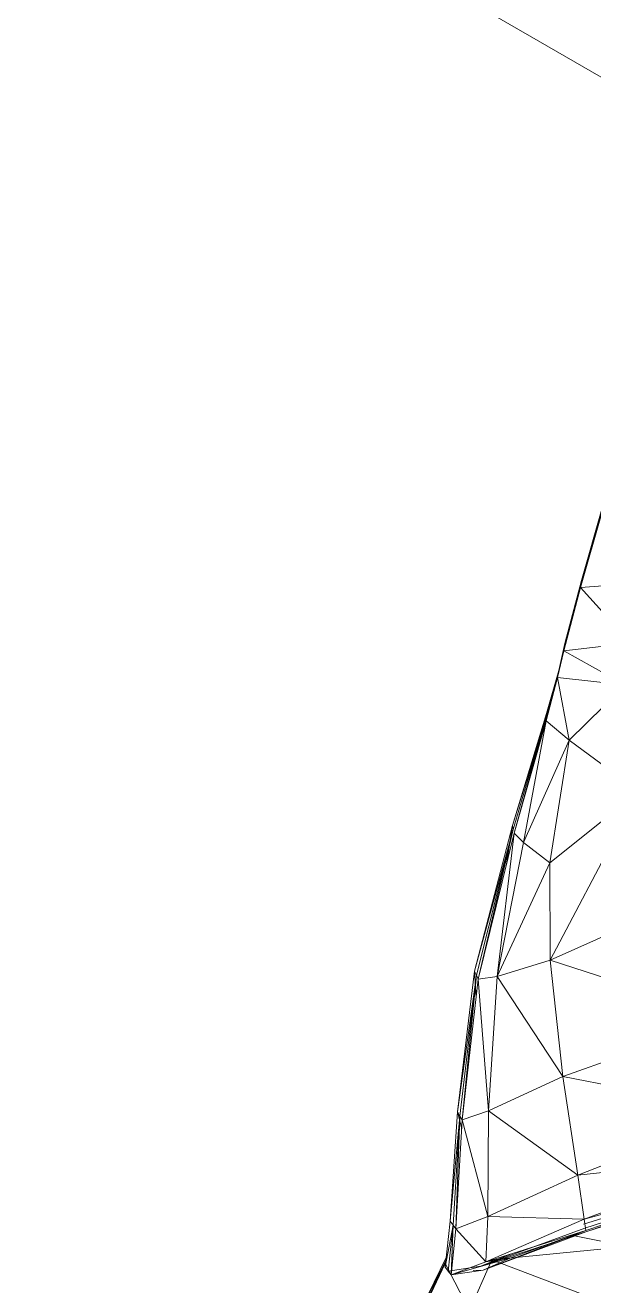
# Model space of a CAD drawing. Header units: millimetres. Extents: x -8546 to 211781, y -3000 to 31870.
# Drawn here: x -4910.2 to -4860.5, y 3023.5 to 3133.8 of the extents above; entities that cross this region are included whole.
import ezdxf

# ---------------------------------------------------------------- set-up
doc = ezdxf.new("R2010")
doc.units = ezdxf.units.MM
for name, color, linetype, lineweight in [('A-WALL-PATT', 111, 'Continuous', 25), ('G-IMPT', 8, 'Continuous', 9), ('I-FURN', 30, 'Continuous', 9)]:
    doc.layers.add(name, color=color, linetype=linetype, lineweight=lineweight)

# ---------------------------------------------------------------- blocks, each defined once
blk = doc.blocks.new('Artificial banana plant 1500mm - Family 4__C1-728657-Begane grond')
at = {"layer": 'G-IMPT'}
for p, q in [((-446.98, 434.76), (-448.81, 428.32)), ((-446.98, 434.76), (-448.81, 428.32)), ((-448.9, 427.69), (-447.07, 434.13)), ((-448.9, 427.69), (-447.07, 434.13)), ((-448.85, 427.99), (-447.02, 434.44)), ((-447.02, 434.44), (-448.85, 427.99)), ((-447.02, 434.44), (-448.81, 428.32)), ((-447.02, 434.44), (-448.81, 428.32)), ((-450.3, 422.47), (-448.85, 427.99)), ((-448.85, 427.99), (-450.3, 422.47)), ((-448.81, 428.32), (-450.25, 422.8)), ((-448.81, 428.32), (-450.25, 422.8)), ((-448.85, 427.99), (-450.25, 422.8)), ((-448.85, 427.99), (-450.25, 422.8)), ((-448.9, 427.69), (-444.67, 428.02)), ((-448.9, 427.69), (-444.67, 428.02)), ((-450.34, 422.17), (-448.9, 427.69)), ((-450.34, 422.17), (-448.9, 427.69)), ((-448.9, 427.69), (-444.51, 422.85)), ((-448.9, 427.69), (-444.51, 422.85)), ((-450.85, 420.13), (-450.3, 422.47)), ((-450.3, 422.47), (-450.85, 420.13)), ((-450.25, 422.8), (-450.8, 420.45)), ((-450.25, 422.8), (-450.8, 420.45)), ((-450.3, 422.47), (-450.8, 420.45)), ((-450.3, 422.47), (-450.8, 420.45)), ((-450.34, 422.17), (-444.51, 422.85)), ((-450.34, 422.17), (-444.51, 422.85)), ((-450.9, 419.83), (-450.34, 422.17)), ((-450.9, 419.83), (-450.34, 422.17)), ((-450.34, 422.17), (-445, 419.17)), ((-450.34, 422.17), (-445, 419.17)), ((-451.88, 416.36), (-450.85, 420.13)), ((-450.85, 420.13), (-451.88, 416.36)), ((-450.8, 420.45), (-451.86, 416.69)), ((-450.8, 420.45), (-451.86, 416.69)), ((-451.89, 416.05), (-450.9, 419.83)), ((-451.89, 416.05), (-450.9, 419.83)), ((-450.94, 419.83), (-451.86, 416.69)), ((-450.94, 419.83), (-451.86, 416.69)), ((-450.9, 419.83), (-449.88, 414.35)), ((-450.9, 419.83), (-449.88, 414.35)), ((-450.9, 419.83), (-445, 419.17)), ((-450.9, 419.83), (-445, 419.17)), ((-449.88, 414.35), (-445, 419.17)), ((-449.88, 414.35), (-445, 419.17)), ((-451.86, 416.69), (-454.85, 406.88)), ((-451.86, 416.69), (-454.85, 406.88)), ((-451.88, 416.36), (-454.85, 406.88)), ((-451.88, 416.36), (-454.85, 406.88)), ((-454.77, 406.54), (-451.88, 416.36)), ((-451.88, 416.36), (-454.77, 406.54)), ((-454.69, 406.22), (-451.88, 416.36)), ((-454.69, 406.22), (-451.88, 416.36)), ((-454.69, 406.22), (-451.89, 416.05)), ((-454.69, 406.22), (-451.89, 416.05)), ((-451.89, 416.05), (-453.87, 405.41)), ((-451.89, 416.05), (-453.87, 405.41)), ((-451.86, 416.69), (-452.4, 414.26)), ((-451.86, 416.69), (-452.4, 414.26)), ((-451.89, 416.05), (-449.88, 414.35)), ((-451.89, 416.05), (-449.88, 414.35)), ((-453.87, 405.41), (-449.88, 414.35)), ((-453.87, 405.41), (-449.88, 414.35)), ((-449.88, 414.35), (-451.57, 403.63)), ((-449.88, 414.35), (-451.57, 403.63)), ((-449.88, 414.35), (-443.81, 409.84)), ((-449.88, 414.35), (-443.81, 409.84)), ((-451.57, 403.63), (-443.81, 409.84)), ((-451.57, 403.63), (-443.81, 409.84)), ((-451.53, 395.1), (-443.81, 409.84)), ((-451.53, 395.1), (-443.81, 409.84)), ((-454.85, 406.88), (-458.16, 394.14)), ((-454.85, 406.88), (-458.16, 394.14)), ((-454.85, 406.88), (-455.36, 403.49)), ((-454.85, 406.88), (-455.36, 403.49)), ((-454.85, 406.88), (-454.77, 406.54)), ((-454.85, 406.88), (-454.77, 406.54)), ((-454.77, 406.54), (-458.16, 394.14)), ((-454.77, 406.54), (-458.16, 394.14)), ((-457.99, 393.78), (-454.77, 406.54)), ((-454.77, 406.54), (-457.99, 393.78)), ((-457.83, 393.44), (-454.77, 406.54)), ((-457.83, 393.44), (-454.77, 406.54)), ((-457.83, 393.44), (-454.69, 406.22)), ((-457.83, 393.44), (-454.69, 406.22)), ((-454.69, 406.22), (-456.18, 393.69)), ((-454.69, 406.22), (-456.18, 393.69)), ((-454.69, 406.22), (-453.87, 405.41)), ((-454.69, 406.22), (-453.87, 405.41)), ((-456.18, 393.69), (-453.87, 405.41)), ((-456.18, 393.69), (-453.87, 405.41)), ((-453.87, 405.41), (-451.57, 403.63)), ((-453.87, 405.41), (-451.57, 403.63)), ((-456.18, 393.69), (-451.57, 403.63)), ((-456.18, 393.69), (-451.57, 403.63)), ((-451.53, 395.1), (-451.57, 403.63)), ((-451.53, 395.1), (-451.57, 403.63)), ((-451.53, 395.1), (-440.08, 400.24)), ((-451.53, 395.1), (-440.08, 400.24)), ((-456.18, 393.69), (-451.53, 395.1)), ((-456.18, 393.69), (-451.53, 395.1)), ((-450.44, 384.93), (-451.53, 395.1)), ((-450.44, 384.93), (-451.53, 395.1)), ((-451.53, 395.1), (-436.01, 390.07)), ((-451.53, 395.1), (-436.01, 390.07)), ((-458.16, 394.14), (-459.64, 381.84)), ((-458.16, 394.14), (-459.64, 381.84)), ((-457.99, 393.78), (-459.64, 381.84)), ((-457.99, 393.78), (-459.64, 381.84)), ((-459.43, 381.47), (-457.99, 393.78)), ((-457.99, 393.78), (-459.43, 381.47)), ((-459.23, 381.13), (-457.99, 393.78)), ((-459.23, 381.13), (-457.99, 393.78)), ((-458.16, 394.14), (-457.99, 393.78)), ((-458.16, 394.14), (-457.99, 393.78)), ((-458.16, 394.14), (-458.02, 391.77)), ((-458.16, 394.14), (-458.02, 391.77)), ((-457.99, 393.78), (-457.83, 393.44)), ((-457.99, 393.78), (-457.83, 393.44)), ((-457.83, 393.44), (-456.18, 393.69)), ((-457.83, 393.44), (-456.18, 393.69)), ((-456.94, 381.93), (-456.18, 393.69)), ((-456.94, 381.93), (-456.18, 393.69)), ((-456.18, 393.69), (-450.44, 384.93)), ((-456.18, 393.69), (-450.44, 384.93)), ((-459.23, 381.13), (-457.83, 393.44)), ((-459.23, 381.13), (-457.83, 393.44)), ((-457.83, 393.44), (-456.94, 381.93)), ((-457.83, 393.44), (-456.94, 381.93)), ((-450.44, 384.93), (-436.01, 390.07)), ((-450.44, 384.93), (-436.01, 390.07)), ((-456.94, 381.93), (-450.44, 384.93)), ((-456.94, 381.93), (-450.44, 384.93)), ((-449.13, 376.31), (-450.44, 384.93)), ((-449.13, 376.31), (-450.44, 384.93)), ((-450.44, 384.93), (-434.75, 381.89)), ((-450.44, 384.93), (-434.75, 381.89)), ((-459.64, 381.84), (-460.28, 372.28)), ((-459.64, 381.84), (-460.28, 372.28)), ((-459.64, 381.84), (-459.43, 381.47)), ((-459.64, 381.84), (-459.43, 381.47)), ((-459.64, 381.84), (-459.27, 380.35)), ((-459.64, 381.84), (-459.27, 380.35)), ((-459.23, 381.13), (-456.94, 381.93)), ((-459.23, 381.13), (-456.94, 381.93)), ((-457, 372.67), (-456.94, 381.93)), ((-457, 372.67), (-456.94, 381.93)), ((-456.94, 381.93), (-449.13, 376.31)), ((-456.94, 381.93), (-449.13, 376.31)), ((-449.13, 376.31), (-434.75, 381.89)), ((-449.13, 376.31), (-434.75, 381.89)), ((-459.43, 381.47), (-460.28, 372.28)), ((-459.43, 381.47), (-460.28, 372.28)), ((-460.02, 371.92), (-459.43, 381.47)), ((-459.43, 381.47), (-460.02, 371.92)), ((-459.78, 371.59), (-459.43, 381.47)), ((-459.78, 371.59), (-459.43, 381.47)), ((-459.78, 371.59), (-459.23, 381.13)), ((-459.78, 371.59), (-459.23, 381.13)), ((-459.43, 381.47), (-459.23, 381.13)), ((-459.43, 381.47), (-459.23, 381.13)), ((-459.23, 381.13), (-457, 372.67)), ((-459.23, 381.13), (-457, 372.67)), ((-433.78, 377.92), (-449.13, 376.31)), ((-433.78, 377.92), (-449.13, 376.31)), ((-433.78, 377.92), (-448.56, 372.46)), ((-433.78, 377.92), (-448.56, 372.46)), ((-457, 372.67), (-449.13, 376.31)), ((-457, 372.67), (-449.13, 376.31)), ((-448.56, 372.46), (-449.13, 376.31)), ((-448.56, 372.46), (-449.13, 376.31)), ((-448.63, 372), (-432.83, 376.97)), ((-433.22, 376.57), (-448.56, 372.46)), ((-433.22, 376.57), (-448.56, 372.46)), ((-432.91, 376.63), (-448.52, 371.66)), ((-448.52, 371.66), (-432.91, 376.63)), ((-448.43, 371.34), (-433.22, 376.57)), ((-448.43, 371.34), (-433.22, 376.57)), ((-433.22, 376.57), (-448.43, 371.47)), ((-433.22, 376.57), (-448.43, 371.47)), ((-432.98, 376.32), (-448.43, 371.34)), ((-432.98, 376.32), (-448.43, 371.34)), ((-460.28, 372.28), (-460.74, 368.26)), ((-460.28, 372.28), (-460.74, 368.26)), ((-460.02, 371.92), (-460.74, 368.26)), ((-460.02, 371.92), (-460.74, 368.26)), ((-460.46, 367.91), (-460.02, 371.92)), ((-460.02, 371.92), (-460.46, 367.91)), ((-460.28, 372.28), (-460.02, 371.92)), ((-460.28, 372.28), (-460.02, 371.92)), ((-460.2, 367.58), (-460.02, 371.92)), ((-460.2, 367.58), (-460.02, 371.92)), ((-460.02, 371.92), (-459.78, 371.59)), ((-460.02, 371.92), (-459.78, 371.59)), ((-459.78, 371.59), (-457, 372.67)), ((-459.78, 371.59), (-457, 372.67)), ((-448.52, 371.66), (-457.62, 368.33)), ((-457.62, 368.33), (-448.52, 371.66)), ((-457.16, 368.71), (-457, 372.67)), ((-457.16, 368.71), (-457, 372.67)), ((-457.16, 368.71), (-448.56, 372.46)), ((-457.16, 368.71), (-448.56, 372.46)), ((-457, 372.67), (-448.56, 372.46)), ((-457, 372.67), (-448.56, 372.46)), ((-448.43, 371.47), (-448.56, 372.46)), ((-448.43, 371.47), (-448.56, 372.46)), ((-460.2, 367.58), (-459.78, 371.59)), ((-460.2, 367.58), (-459.78, 371.59)), ((-459.78, 371.59), (-457.16, 368.71)), ((-459.78, 371.59), (-457.16, 368.71)), ((-448.43, 371.34), (-457.62, 368.33)), ((-448.43, 371.34), (-457.62, 368.33)), ((-457.41, 368), (-448.43, 371.47)), ((-457.41, 368), (-448.43, 371.47)), ((-448.43, 371.34), (-457.41, 368)), ((-448.43, 371.34), (-457.41, 368)), ((-448.43, 371.47), (-457.16, 368.71)), ((-448.43, 371.47), (-457.16, 368.71)), ((-448.43, 371.47), (-454.97, 369.06)), ((-448.43, 371.47), (-454.97, 369.06)), ((-449.72, 371.06), (-444.75, 370.07)), ((-449.72, 371.06), (-444.75, 370.07)), ((-457.62, 368.33), (-455.02, 369.39)), ((-457.62, 368.33), (-455.02, 369.39)), ((-456.65, 368.89), (-444.75, 370.07)), ((-456.65, 368.89), (-444.75, 370.07)), ((-460.66, 369.04), (-462.7, 364.83)), ((-460.66, 369.04), (-462.7, 364.83)), ((-462.7, 364.36), (-460.68, 368.8)), ((-462.7, 364.36), (-460.68, 368.8)), ((-460.68, 368.8), (-462.7, 364.83)), ((-460.68, 368.8), (-462.7, 364.83)), ((-462.7, 364.36), (-460.72, 368.57)), ((-462.7, 364.36), (-460.72, 368.57)), ((-462.69, 364.59), (-460.68, 368.8)), ((-460.68, 368.8), (-462.69, 364.59)), ((-460.72, 368.57), (-458.59, 364.45)), ((-460.72, 368.57), (-458.59, 364.45)), ((-457.62, 368.33), (-460.46, 367.91)), ((-460.46, 367.91), (-457.62, 368.33)), ((-460.2, 367.58), (-454.97, 369.06)), ((-460.2, 367.58), (-454.97, 369.06)), ((-460.2, 367.58), (-457.16, 368.71)), ((-460.2, 367.58), (-457.16, 368.71)), ((-458.59, 364.45), (-456.65, 368.89)), ((-458.59, 364.45), (-456.65, 368.89)), ((-457.41, 368), (-454.97, 369.06)), ((-457.41, 368), (-454.97, 369.06)), ((-454.97, 369.06), (-457.16, 368.71)), ((-454.97, 369.06), (-457.16, 368.71)), ((-456.65, 368.89), (-446.58, 365.07)), ((-456.65, 368.89), (-446.58, 365.07)), ((-460.74, 368.26), (-460.46, 367.91)), ((-460.74, 368.26), (-460.46, 367.91)), ((-460.46, 367.91), (-460.2, 367.58)), ((-460.46, 367.91), (-460.2, 367.58)), ((-457.41, 368), (-460.2, 367.58)), ((-457.41, 368), (-460.2, 367.58)), ((-457.41, 368), (-458.28, 367.97)), ((-457.41, 368), (-458.28, 367.97))]:
    blk.add_line(p, q, dxfattribs=at)
blk = doc.blocks.new('Artificial banana plant 1500mm - Family 4__C2-728658-Begane grond')
blk.add_blockref('Artificial banana plant 1500mm - Family 4__C1-728657-Begane grond', (0, 0))
blk = doc.blocks.new('Artificial banana plant 1500mm - Family 4-728656-Begane grond')
blk.add_blockref('Artificial banana plant 1500mm - Family 4__C2-728658-Begane grond', (0, 0))
blk = doc.blocks.new('Artificial banana plant 1500mm - Ny märkning-728662-Begane grond')
blk.add_blockref('Artificial banana plant 1500mm - Family 4-728656-Begane grond', (0, 0))

msp = doc.modelspace()

# ---------------------------------------------------------------- hatches: boundary and pattern name
at = {"layer": 'A-WALL-PATT', "lineweight": 9}
h = msp.add_hatch(dxfattribs=at)
h.set_pattern_fill('FP_9', color=256, angle=60, style=0, pattern_type=2)
h.set_pattern_definition([(150, (-4762.73, 6467.82), (-70, -121.2436), []), (210, (-4762.73, 6467.82), (70, -121.2436), [])])
h.paths.add_polyline_path([(-5019.23, 2095.37), (-4784.23, 2095.37), (-4784.23, 2914.39), (-4817.77, 2905.35), (-4838.89, 2897.44), (-4869.85, 2880.05), (-4874.28, 2879.96), (-4898.05, 2880.6), (-4910.06, 2884.11), (-4909.48, 2896.32), (-4906.11, 2909.33), (-4903.97, 2918.68), (-4899.82, 2945.31), (-4895.66, 2958.84), (-4895.06, 2964.4), (-4892.54, 2969.42), (-4887.5, 2983.15), (-4884.57, 2995.63), (-4881.85, 3005.55), (-4872.84, 3032.11), (-4870.32, 3053.32), (-4857.76, 3097.1), (-4852.67, 3104.12), (-4847.62, 3108.14), (-4833.9, 3113.95), (-4821.26, 3119.64), (-4820.56, 3122.04), (-4818.42, 3122.22), (-4812.65, 3124.25), (-4811.59, 3123.75), (-4809.92, 3120.18), (-4807.45, 3115.58), (-4806.69, 3115.58), (-4804.18, 3117.05), (-4800.64, 3122.49), (-4800.64, 3121.18), (-4799.17, 3122.04), (-4795.76, 3124.92), (-4791.69, 3125.22), (-4784.23, 3124.83), (-4784.23, 3301.87), (-4910.23, 3301.87), (-4910.23, 3248.87), (-5019.23, 3248.87), (-5019.23, 2116.87)])
h.paths.add_polyline_path([(-4809.61, 3043.43), (-4793.44, 3049.09), (-4793.93, 3048.75), (-4808.17, 3043.91)])
h.paths.add_polyline_path([(-4816.27, 4201.87), (-4784.23, 4201.87), (-4784.23, 5902.1), (-5019.23, 5902.1), (-5019.23, 4254.87), (-4910.23, 4254.87), (-4910.23, 4201.87)])
h.paths.add_polyline_path([(-4784.23, 5991.1), (-4784.23, 6368.37), (-5019.23, 6368.37), (-5019.23, 5991.1)])
h.paths.add_polyline_path([(-4784.23, 6457.37), (-4784.23, 8733.77), (-4910.23, 8733.77), (-4910.23, 8680.77), (-5019.23, 8680.77), (-5019.23, 6457.37)])
h.paths.add_polyline_path([(-4910.23, 9633.77), (-4784.23, 9633.77), (-4784.23, 10840.27), (-5019.23, 10840.27), (-5019.23, 9686.77), (-4910.23, 9686.77), (-4910.23, 9643.77)])

# ---------------------------------------------------------------- block references
at = {"layer": 'I-FURN'}
msp.add_blockref('Artificial banana plant 1500mm - Ny märkning-728662-Begane grond', (-4412.76, 2656.87), dxfattribs=at)

doc.saveas('drawing.dxf')
